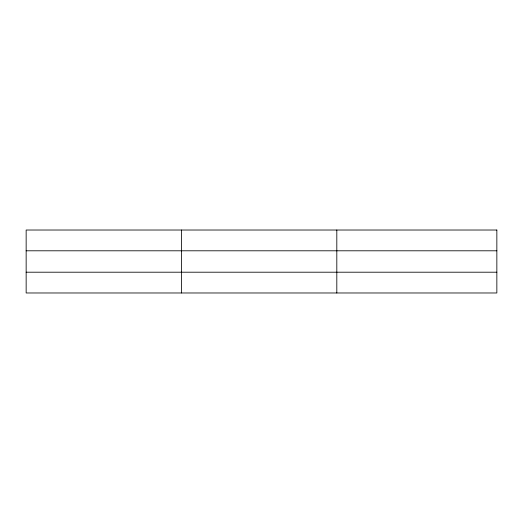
<?xml version="1.0" encoding="UTF-8"?>
<svg xmlns="http://www.w3.org/2000/svg" width="523" height="523" viewBox="0 0 523 523"><rect width="100%" height="100%" fill="white"/><g stroke="black" fill="none" stroke-linecap="round" stroke-linejoin="round"><path stroke-width="0.78" d="M181.481 292.978L181.481 230.022M336.812 292.978L336.812 230.022M26.15 250.798L496.85 250.798M26.15 272.202L496.85 272.202M496.85 230.022L26.15 230.022L26.15 292.978L496.85 292.978L496.85 230.022"/></g></svg>
